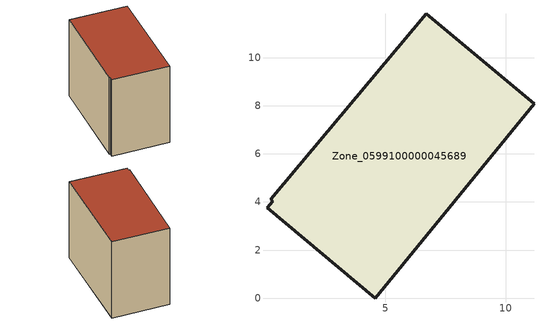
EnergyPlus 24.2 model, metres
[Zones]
Zone_0599100000045689
 floor ground (C_G): 0.3,4.04 0.24,4.11 6.69,11.83 11.19,8.08 4.58,0 0.07,3.76 z0
 wall outside (C_F): 4.58,0 11.19,8.08 6.69,11.83 0.24,4.11 0.3,4.04 0.07,3.76 4.58,0 z0:8.75
 roof outside (C_R): 0.3,4.04 0.07,3.76 4.58,0 11.19,8.08 6.69,11.83 0.24,4.11 z8.75
[BUILDING]
Pand.0599100000045689: North Axis=0; Terrain=City; Loads Convergence Tolerance Value=0.04; Temperature Convergence Tolerance Value=0.4; Solar Distribution=FullExterior; Maximum Number of Warmup Days=25; Minimum Number of Warmup Days=1
[Site:Location]
Rotterdam.The.Hague.AP_ZH_NLD Design_Conditions: Latitude=51.96; Longitude=4.45; Time Zone=1; Elevation=-4.5
[SITE:GROUNDTEMPERATURE:BUILDINGSURFACE]
18, 18, 18, 18, 18, 18, 18, 18, 18, 18, 18, 18
[MATERIAL] Thermal Absorptance=0.9; Solar Absorptance=0.7; Visible Absorptance=0.7
Name | Roughness | Thickness | Conductivity | Density | Specific Heat
G.TI.1946-1964 | MediumSmooth | 0.15 | 1 | 540 | 1210
F.TI.1946-1964 | Rough | 0.3 | 0.857143 | 1920 | 840
R.TI.1946-1964 | MediumRough | 0.2 | 0.277778 | 1500 | 1000
[CONSTRUCTION]
C_G: G.TI.1946-1964
C_F: F.TI.1946-1964
C_R: R.TI.1946-1964
[ZONE]
Zone_0599100000045689: Type=1; Multiplier=1; Ceiling Height=Autocalculate; Volume=Autocalculate; Floor Area=autocalculate; Part of Total Floor Area=Yes
[ZONEINFILTRATION:DESIGNFLOWRATE]
Infil_Zone_0599100000045689: Zone or ZoneList or Space or SpaceList=Zone_0599100000045689; Schedule=AlwaysOn; Design Flow Rate Calculation Method=Flow/Area; Flow Rate per Floor Area=0.003; Constant Term Coefficient=1; Temperature Term Coefficient=0; Velocity Term Coefficient=0; Velocity Squared Term Coefficient=0
[HVACTEMPLATE:ZONE:IDEALLOADSAIRSYSTEM]
Zone_0599100000045689: Maximum Heating Supply Air Temperature=50; Minimum Cooling Supply Air Temperature=13; Maximum Heating Supply Air Humidity Ratio=0.0156; Minimum Cooling Supply Air Humidity Ratio=0.0077; Heating Limit=NoLimit; Cooling Limit=NoLimit; Dehumidification Control Type=ConstantSensibleHeatRatio; Cooling Sensible Heat Ratio=0.7; Dehumidification Setpoint=60; Humidification Control Type=None; Humidification Setpoint=30; Outdoor Air Method=None; Outdoor Air Flow Rate per Person=0.00944; Outdoor Air Flow Rate per Zone Floor Area=0; Outdoor Air Flow Rate per Zone=0; Demand Controlled Ventilation Type=None; Outdoor Air Economizer Type=NoEconomizer; Heat Recovery Type=None; Sensible Heat Recovery Effectiveness=0.7; Latent Heat Recovery Effectiveness=0.65
[ZONECONTROL:THERMOSTAT]
ThermostatControl_Zone_0599100000045689: Zone or ZoneList=Zone_0599100000045689; Control Type Schedule=DualSetpointControlType; Control 1=Thermostat_Zone_0599100000045689; Temperature Difference Between Cutout And Setpoint=0
[THERMOSTATSETPOINT:DUALSETPOINT]
Thermostat_Zone_0599100000045689: Heating Setpoint Temperature Schedule=HeatingSetpoint_Zone_0599100000045689; Cooling Setpoint Temperature Schedule=CoolingSetpoint_Zone_0599100000045689
[SCHEDULE:COMPACT]
HeatingSetpoint_Zone_0599100000045689: Through: 12/31, For: AllDays, Until: 24:00, 21
CoolingSetpoint_Zone_0599100000045689: Through: 12/31, For: AllDays, Until: 24:00, 24
DualSetpointControlType: Through: 12/31, For: AllDays, Until: 24:00, 4
AlwaysOn: Through: 12/31, For: AllDays, Until: 24:00, 1
